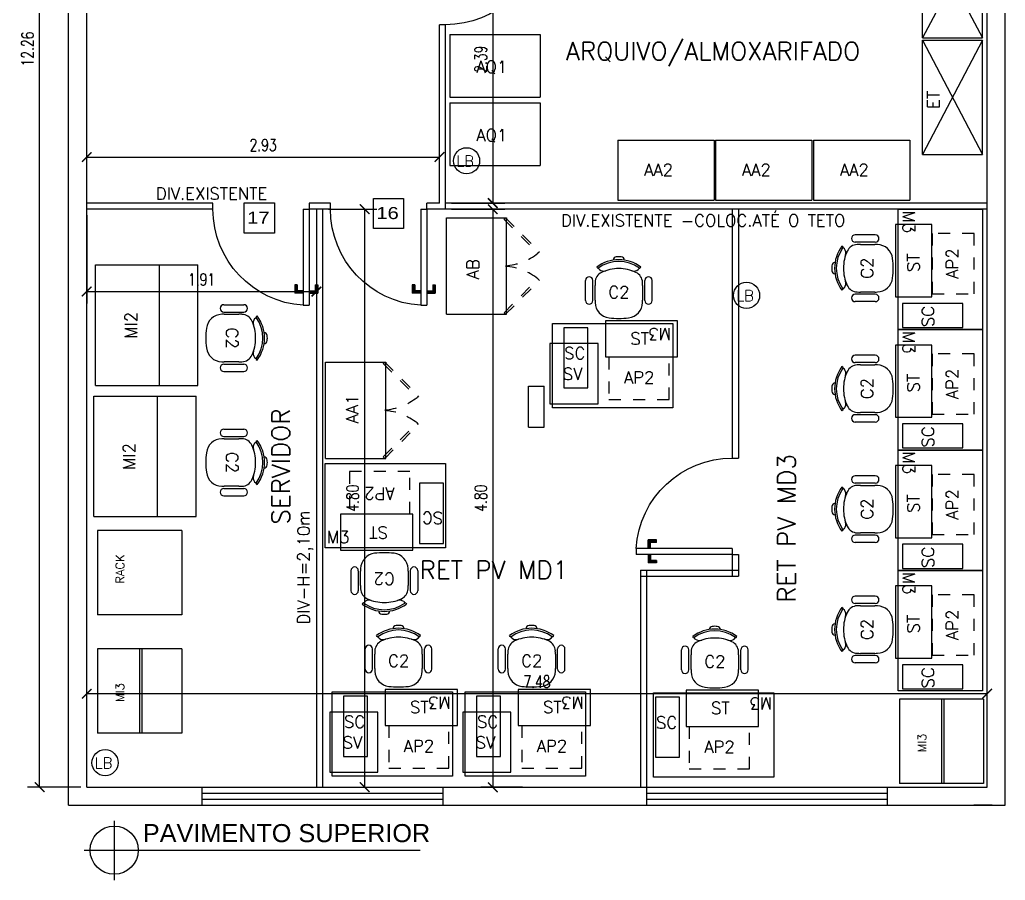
# Model space of a CAD drawing. Extents: x -36.1 to 57, y 1.4 to 46.9.
# Drawn here: x -36.11 to -27.92, y 1.44 to 8.59 of the extents above; entities that cross this region are included whole.
import ezdxf

# ---------------------------------------------------------------- set-up
doc = ezdxf.new("R2010")
doc.units = 0
doc.header["$LTSCALE"] = 0.02
doc.header["$PDMODE"] = 2
doc.linetypes.add('HIDDEN', pattern=[0.375, 0.25, -0.125])
doc.linetypes.add('HIDDEN2', pattern=[0.1875, 0.125, -0.0625])
doc.layers.get('0').update_dxf_attribs({"linetype": 'CONTINUOUS'})
doc.layers.get('DEFPOINTS').update_dxf_attribs({"linetype": 'CONTINUOUS'})
for name, color, linetype in [('ACESSORIOS', 6, 'CONTINUOUS'), ('BLOCOS', 1, 'CONTINUOUS'), ('CADEIRAS', 6, 'CONTINUOUS'), ('CODIGO', 6, 'CONTINUOUS'), ('COTAS', 6, 'CONTINUOUS'), ('DIVISORIA', 5, 'CONTINUOUS'), ('ESQUADRIA', 1, 'CONTINUOUS'), ('ESQUADRIAS-F', 6, 'CONTINUOUS'), ('ESQUADRIAS-G', 1, 'CONTINUOUS'), ('MESAS', 1, 'CONTINUOUS'), ('PAREDES', 7, 'CONTINUOUS'), ('PISO', 6, 'CONTINUOUS'), ('TEXTO', 7, 'CONTINUOUS'), ('TEXTO-F', 6, 'CONTINUOUS')]:
    doc.layers.add(name, color=color, linetype=linetype)
doc.styles.add('COTAS', font='romans.shx', dxfattribs={"width": 0.75})
doc.styles.add('NUMERO', font='arial.ttf', dxfattribs={"width": 1.2, "height": 0.4})
doc.styles.add('PAVIM', font='swiss.ttf')
doc.styles.add('ROMANS', font='simplex.shx')
doc.dimstyles.new('COTAS', dxfattribs={"dimtxt": 0.1, "dimasz": 0.08, "dimexe": 0.1, "dimexo": 0.05, "dimgap": 0.05, "dimtad": 1, "dimzin": 0, "dimdsep": 46, "dimtxsty": 'COTAS', "dimblk1": 'ARCHTICK', "dimblk2": 'ARCHTICK', "dimsah": 1, "dimcen": 2.5, "dimclrt": 1, "dimadec": 0, "dimazin": 0, "dimtfac": 1, "dimtdec": 4, "dimtmove": 2, "dimatfit": 3, "dimldrblk": 'ARCHTICK', "dimfxl": 1, "dimtvp": 1, "dimtolj": 1, "dimtzin": 0, "dimarcsym": 0})

# ---------------------------------------------------------------- blocks, each defined once
blk = doc.blocks.new('_ARCHTICK')
at = {"color": 0, "linetype": 'ByBlock', "const_width": 0.15}
blk.add_lwpolyline([(-0.5, -0.5), (0.5, 0.5)], dxfattribs=at)
blk = doc.blocks.new('*D44')
at = {"color": 0, "linetype": 'ByBlock'}
for p, q in [((-21.8835, 14.4769), (-22.3244, 14.4769)), ((-22.2244, 2.2169), (-22.2244, 14.4769)), ((-21.8835, 2.2169), (-22.3244, 2.2169))]:
    blk.add_line(p, q, dxfattribs=at)
at = {"layer": 'DEFPOINTS', "color": 0, "linetype": 'ByBlock'}
for p in [(-22.2244, 14.4769), (-21.8335, 14.4769), (-21.8335, 2.2169)]:
    blk.add_point(p, dxfattribs=at)
at = {"color": 0, "linetype": 'ByBlock', "xscale": 0.08, "yscale": 0.08, "zscale": 0.08}
for p, rotation in [((-22.2244, 14.4769), 90), ((-22.2244, 2.2169), 270)]:
    blk.add_blockref('_ARCHTICK', p, dxfattribs=dict(at, rotation=rotation))
at = {"color": 1, "linetype": 'ByBlock', "insert": (-22.3244, 8.3469), "char_height": 0.1, "attachment_point": 5, "rotation": 90, "style": 'COTAS'}
blk.add_mtext('\\A1;12.26', dxfattribs=at)
blk = doc.blocks.new('MI2')
at = {"layer": 'MESAS'}
for p, q in [((0, 0), (0, -0.85)), ((0, 0), (1, 0)), ((1, 0), (1, -0.85)), ((0, -0.53), (1, -0.53)), ((0, -0.85), (1, -0.85))]:
    blk.add_line(p, q, dxfattribs=at)
at = {"layer": 'CODIGO', "style": 'ROMANS'}
blk.add_text('MI2', height=0.1, dxfattribs=at).set_placement((0.3876, -0.3434, -0.64))
blk = doc.blocks.new('MI3')
at = {"layer": 'MESAS'}
for p, q in [((0.7, 0), (0, 0)), ((0, -0.7), (0, 0)), ((0.7, -0.7), (0.7, 0)), ((0.7, -0.35), (0, -0.35)), ((0.7, -0.37), (0, -0.37)), ((0.7, -0.7), (0, -0.7))]:
    blk.add_line(p, q, dxfattribs=at)
at = {"layer": 'CODIGO', "style": 'ROMANS'}
blk.add_text('MI3', height=0.07, dxfattribs=at).set_placement((0.2581, -0.2223, -0.64))
blk = doc.blocks.new('*D45')
at = {"color": 0, "linetype": 'ByBlock'}
for p, q in [((-21.8335, 21.3003), (-21.8335, 22.1271)), ((-14.3535, 21.3003), (-14.3535, 22.1271)), ((-14.3535, 22.0271), (-21.8335, 22.0271))]:
    blk.add_line(p, q, dxfattribs=at)
at = {"layer": 'DEFPOINTS', "color": 0, "linetype": 'ByBlock'}
for p in [(-21.8335, 22.0271), (-21.8335, 21.2503), (-14.3535, 21.2503)]:
    blk.add_point(p, dxfattribs=at)
at = {"color": 0, "linetype": 'ByBlock', "xscale": 0.08, "yscale": 0.08, "zscale": 0.08, "rotation": 180}
blk.add_blockref('_ARCHTICK', (-21.8335, 22.0271), dxfattribs=at)
at = {"color": 0, "linetype": 'ByBlock', "xscale": 0.08, "yscale": 0.08, "zscale": 0.08}
blk.add_blockref('_ARCHTICK', (-14.3535, 22.0271), dxfattribs=at)
at = {"color": 1, "linetype": 'ByBlock', "insert": (-18.0935, 22.1271), "char_height": 0.1, "attachment_point": 5, "style": 'COTAS'}
blk.add_mtext('\\A1;7.48', dxfattribs=at)
blk = doc.blocks.new('C2')
at = {"layer": 'CADEIRAS'}
for p, q in [((-0.1982, -0.0915), (-0.2039, -0.084)), ((-0.1822, -0.1051), (-0.1916, -0.0924)), ((0.141, -0.1051), (0.1505, -0.0924)), ((0.1571, -0.0915), (0.1627, -0.084)), ((-0.2978, -0.3612), (-0.2978, -0.1947)), ((-0.2367, -0.3612), (-0.2367, -0.1947)), ((-0.218, -0.3574), (-0.218, -0.237)), ((0.1768, -0.237), (0.1768, -0.3574)), ((0.1956, -0.3612), (0.1956, -0.1947)), ((0.2567, -0.3612), (0.2567, -0.1947))]:
    blk.add_line(p, q, dxfattribs=at)
for centre, radius, start, end in [((-0.0206, -0.3284), 0.329, 86.41668, 93.58332), ((-0.0206, -0.3284), 0.3055, 53.1301, 126.8699), ((-0.0206, -0.3284), 0.2914, 54.0396, 125.9604), ((-0.0394, -0.0281), 0.0282, 93.58332, 176.62809), ((-0.0018, -0.0281), 0.0282, 3.37191, 86.41668), ((-0.1236, -0.2134), 0.094, 114.93883, 178.30739), ((-0.1944, -0.0887), 0.0047, 216.8699, 305.9604), ((-0.1458, -0.0545), 0.0623, 234.34051, 285.73963), ((-0.0206, -0.435), 0.3384, 90, 114.93883), ((-0.0206, -0.435), 0.3384, 65.06117, 90), ((0.1047, -0.0545), 0.0623, 254.26037, 305.65949), ((0.0825, -0.2134), 0.094, 1.69261, 65.06117), ((0.1533, -0.0887), 0.0047, 234.0396, 323.1301), ((-0.2672, -0.1947), 0.0306, 0, 180), ((0.675, -0.237), 0.893, 178.30739, 180), ((-0.7162, -0.237), 0.893, 0, 1.69261), ((0.2261, -0.1947), 0.0306, 0, 180), ((-0.2672, -0.3612), 0.0306, 180, 0), ((0.487, -0.3574), 0.705, 180, 181.72928), ((-0.0861, -0.3747), 0.1316, 181.72928, 263.15503), ((0.045, -0.3747), 0.1316, 276.84497, 358.27072), ((-0.5282, -0.3574), 0.705, 358.27072, 360), ((0.2261, -0.3612), 0.0306, 180, 0), ((-0.0206, 0.1713), 0.6815, 263.15503, 270), ((-0.0206, 0.1713), 0.6815, 270, 276.84497)]:
    blk.add_arc(centre, radius, start, end, dxfattribs=at)
at = {"layer": 'CODIGO', "style": 'ROMANS'}
blk.add_text('C2', height=0.1, dxfattribs=at).set_placement((-0.1076, -0.3426))
blk = doc.blocks.new('LB')
at = {"layer": 'ACESSORIOS'}
blk.add_circle((0, 0), 0.1086, dxfattribs=at)
at = {"layer": 'CODIGO', "style": 'ROMANS'}
blk.add_text('LB', height=0.09, dxfattribs=at).set_placement((-0.0855, -0.047))
blk = doc.blocks.new('*D43')
at = {"color": 0, "linetype": 'ByBlock'}
for p, q in [((-18.8035, 7.0169), (-18.3604, 7.0169)), ((-18.4604, 7.0169), (-18.4604, 2.2169)), ((-18.2139, 2.2169), (-18.5604, 2.2169))]:
    blk.add_line(p, q, dxfattribs=at)
at = {"layer": 'DEFPOINTS', "color": 0, "linetype": 'ByBlock'}
for p in [(-18.8535, 7.0169), (-18.4604, 2.2169), (-18.1639, 2.2169)]:
    blk.add_point(p, dxfattribs=at)
at = {"color": 0, "linetype": 'ByBlock', "xscale": 0.08, "yscale": 0.08, "zscale": 0.08}
for p, rotation in [((-18.4604, 7.0169), 90), ((-18.4604, 2.2169), 270)]:
    blk.add_blockref('_ARCHTICK', p, dxfattribs=dict(at, rotation=rotation))
at = {"color": 1, "linetype": 'ByBlock', "insert": (-18.5604, 4.6169), "char_height": 0.1, "attachment_point": 5, "rotation": 90, "style": 'COTAS'}
blk.add_mtext('\\A1;4.80', dxfattribs=at)
blk = doc.blocks.new('A$C05567B69')
at = {"layer": 'ESQUADRIAS-F'}
blk.add_arc((0.8, 0), 0.8, 93.58332, 180, dxfattribs=at)
at = {"layer": 'ESQUADRIAS-G'}
for p, q in [((0.75, 0), (0.75, 0.7984)), ((0.75, 0.7984), (0.8, 0.7984)), ((0.8, 0), (0.8, 0.7984)), ((0.68, 0.6284), (0.68, 0.6984)), ((0.75, 0.6984), (0.68, 0.6984)), ((0.7, 0.6284), (0.7, 0.6784)), ((0.75, 0.6784), (0.7, 0.6784)), ((0.8, 0.6984), (0.87, 0.6984)), ((0.8, 0.6784), (0.85, 0.6784)), ((0.85, 0.6284), (0.85, 0.6784)), ((0.87, 0.6284), (0.87, 0.6984)), ((0.7, 0.6284), (0.68, 0.6284)), ((0.85, 0.6284), (0.87, 0.6284)), ((0.75, 0), (0.8, 0))]:
    blk.add_line(p, q, dxfattribs=at)
for points in [[(0.68, 0.6984), (0.75, 0.6984), (0.7, 0.6784), (0.75, 0.6784)], [(0.68, 0.6284), (0.68, 0.6984), (0.7, 0.6284), (0.7, 0.6784)], [(0.8, 0.6984), (0.87, 0.6984), (0.8, 0.6784), (0.85, 0.6784)], [(0.85, 0.6284), (0.85, 0.6784), (0.87, 0.6284), (0.87, 0.6984)]]:
    blk.add_solid(points, dxfattribs=at)
blk = doc.blocks.new('AA2')
at = {"layer": 'MESAS'}
for p, q in [((0, 0), (0.8, 0)), ((0, 0), (0, -0.5)), ((0.8, 0), (0.8, -0.5)), ((0, -0.5), (0.8, -0.5))]:
    blk.add_line(p, q, dxfattribs=at)
at = {"layer": 'CODIGO', "style": 'ROMANS'}
blk.add_text('AA2', height=0.1, dxfattribs=at).set_placement((0.2189, -0.2971))
blk = doc.blocks.new('AQ1')
at = {"layer": 'MESAS'}
for p, q in [((0, 0), (0, -0.52)), ((0, 0), (0.75, 0)), ((0.75, 0), (0.75, -0.52)), ((0, -0.52), (0.75, -0.52))]:
    blk.add_line(p, q, dxfattribs=at)
at = {"layer": 'CODIGO', "style": 'ROMANS'}
blk.add_text('AQ1', height=0.1, dxfattribs=at).set_placement((0.2189, -0.3171))
blk = doc.blocks.new('*D50')
at = {"color": 0, "linetype": 'ByBlock'}
for p, q in [((-18.2135, 9.4569), (-18.5604, 9.4569)), ((-18.4604, 9.4569), (-18.4604, 7.0669)), ((-18.8035, 7.0669), (-18.3604, 7.0669))]:
    blk.add_line(p, q, dxfattribs=at)
at = {"layer": 'DEFPOINTS', "color": 0, "linetype": 'ByBlock'}
for p in [(-18.1635, 9.4569), (-18.8535, 7.0669), (-18.4604, 7.0669)]:
    blk.add_point(p, dxfattribs=at)
at = {"color": 0, "linetype": 'ByBlock', "xscale": 0.08, "yscale": 0.08, "zscale": 0.08}
for p, rotation in [((-18.4604, 9.4569), 90), ((-18.4604, 7.0669), 270)]:
    blk.add_blockref('_ARCHTICK', p, dxfattribs=dict(at, rotation=rotation))
at = {"color": 1, "linetype": 'ByBlock', "insert": (-18.5604, 8.2619), "char_height": 0.1, "attachment_point": 5, "rotation": 90, "style": 'COTAS'}
blk.add_mtext('\\A1;2.39', dxfattribs=at)
blk = doc.blocks.new('ET')
at = {"layer": 'MESAS'}
for p, q in [((0, 0), (0, -0.5)), ((0.95, 0), (0, -0.5)), ((0.95, -0.5), (0, 0)), ((0, 0), (0.95, 0)), ((0.95, 0), (0.95, -0.5)), ((0, -0.5), (0.95, -0.5))]:
    blk.add_line(p, q, dxfattribs=at)
at = {"layer": 'CODIGO', "style": 'ROMANS'}
blk.add_text('ET', height=0.1, dxfattribs=at).set_placement((0.3804, -0.1413))
blk = doc.blocks.new('AB')
at = {"layer": 'CODIGO', "linetype": 'HIDDEN2'}
for p, q in [((0, -0.491), (0.281, -0.7729)), ((0.0127, -0.4782), (0.2937, -0.7602)), ((0.7873, -0.4782), (0.5063, -0.7602)), ((0.8, -0.491), (0.519, -0.7729)), ((0.281, -0.7729), (0.2937, -0.7602)), ((0.519, -0.7729), (0.5063, -0.7602))]:
    blk.add_line(p, q, dxfattribs=at)
for centre, start, end in [((-0.0946, -0.4559), 321.91991, 355.92269), ((0.8946, -0.4559), 184.07731, 218.08009)]:
    blk.add_arc(centre, 0.4933, start, end, dxfattribs=at)
at = {"layer": 'MESAS'}
for p, q in [((0, 0), (0.8, 0)), ((0, 0), (0, -0.5)), ((0.8, 0), (0.8, -0.5)), ((0, -0.5), (0.013, -0.5)), ((0.013, -0.5), (0.782, -0.5)), ((0.782, -0.5), (0.8, -0.5)), ((0.8, -0.5), (0.787, -0.5))]:
    blk.add_line(p, q, dxfattribs=at)
at = {"layer": 'MESAS', "linetype": 'HIDDEN2'}
for p, q in [((0.0127, -0.4782), (0, -0.491)), ((0.7873, -0.4782), (0.8, -0.491))]:
    blk.add_line(p, q, dxfattribs=at)
at = {"layer": 'CODIGO', "style": 'ROMANS'}
blk.add_text('AB', height=0.1, dxfattribs=at).set_placement((0.291, -0.2702))
blk = doc.blocks.new('SC')
at = {"layer": 'ACESSORIOS'}
blk.add_lwpolyline([(0, 0), (0, -0.5), (0.2, -0.5), (0.2, 0)], close=True, dxfattribs=at)
at = {"layer": 'CODIGO', "style": 'ROMANS'}
blk.add_text('SC', height=0.1, dxfattribs=at).set_placement((0.0035, -0.2615))
blk = doc.blocks.new('SV')
at = {"layer": 'ACESSORIOS'}
blk.add_lwpolyline([(0, 0), (0, -0.5), (0.4, -0.5), (0.4, 0)], close=True, dxfattribs=at)
at = {"layer": 'CODIGO', "style": 'ROMANS'}
blk.add_text('SV', height=0.1, dxfattribs=at).set_placement((0.107, -0.3031))
blk = doc.blocks.new('AP2')
at = {"layer": 'ACESSORIOS', "linetype": 'HIDDEN'}
blk.add_lwpolyline([(0, 0), (0, -0.35), (0.5, -0.35), (0.5, 0)], close=True, dxfattribs=at)
at = {"layer": 'CODIGO', "style": 'ROMANS'}
blk.add_text('AP2', height=0.1, dxfattribs=at).set_placement((0.1246, -0.2173))
blk = doc.blocks.new('ST')
at = {"layer": 'ACESSORIOS'}
blk.add_lwpolyline([(0, 0), (0, -0.3), (0.6, -0.3), (0.6, 0)], close=True, dxfattribs=at)
at = {"layer": 'CODIGO', "style": 'ROMANS'}
blk.add_text('ST', height=0.1, dxfattribs=at).set_placement((0.2067, -0.1973))
blk = doc.blocks.new('M3')
at = {"layer": 'MESAS'}
blk.add_lwpolyline([(0, 0), (0, 0.7), (1, 0.7), (1, 0)], close=True, dxfattribs=at)
at = {"layer": 'CODIGO', "style": 'ROMANS'}
blk.add_text('M3', height=0.1, dxfattribs=at).set_placement((0.0126, 0.0393))
blk = doc.blocks.new('*D79')
at = {"color": 0, "linetype": 'ByBlock'}
for p, q in [((-21.8335, 7.1169), (-21.8335, 7.5495)), ((-18.9035, 7.1169), (-18.9035, 7.5495)), ((-21.8335, 7.4495), (-18.9035, 7.4495))]:
    blk.add_line(p, q, dxfattribs=at)
at = {"layer": 'DEFPOINTS', "color": 0, "linetype": 'ByBlock'}
for p in [(-18.9035, 7.4495), (-21.8335, 7.0669), (-18.9035, 7.0669)]:
    blk.add_point(p, dxfattribs=at)
at = {"color": 0, "linetype": 'ByBlock', "xscale": 0.08, "yscale": 0.08, "zscale": 0.08, "rotation": 180}
blk.add_blockref('_ARCHTICK', (-21.8335, 7.4495), dxfattribs=at)
at = {"color": 0, "linetype": 'ByBlock', "xscale": 0.08, "yscale": 0.08, "zscale": 0.08}
blk.add_blockref('_ARCHTICK', (-18.9035, 7.4495), dxfattribs=at)
at = {"color": 1, "linetype": 'ByBlock', "insert": (-20.3685, 7.5495), "char_height": 0.1, "attachment_point": 5, "style": 'COTAS'}
blk.add_mtext('\\A1;2.93', dxfattribs=at)
blk = doc.blocks.new('*D80')
at = {"color": 0, "linetype": 'ByBlock'}
for p, q in [((-21.8335, 6.9669), (-21.8335, 6.233)), ((-19.9252, 6.9669), (-19.9252, 6.233)), ((-21.8335, 6.333), (-19.9252, 6.333))]:
    blk.add_line(p, q, dxfattribs=at)
at = {"layer": 'DEFPOINTS', "color": 0, "linetype": 'ByBlock'}
for p in [(-21.8335, 7.0169), (-19.9252, 7.0169), (-19.9252, 6.333)]:
    blk.add_point(p, dxfattribs=at)
at = {"color": 0, "linetype": 'ByBlock', "xscale": 0.08, "yscale": 0.08, "zscale": 0.08, "rotation": 180}
blk.add_blockref('_ARCHTICK', (-21.8335, 6.333), dxfattribs=at)
at = {"color": 0, "linetype": 'ByBlock', "xscale": 0.08, "yscale": 0.08, "zscale": 0.08}
blk.add_blockref('_ARCHTICK', (-19.9252, 6.333), dxfattribs=at)
at = {"color": 1, "linetype": 'ByBlock', "insert": (-20.8793, 6.433), "char_height": 0.1, "attachment_point": 5, "style": 'COTAS'}
blk.add_mtext('\\A1;1.91', dxfattribs=at)
blk = doc.blocks.new('*D81')
at = {"color": 0, "linetype": 'ByBlock'}
for p, q in [((-19.8252, 7.0169), (-19.4249, 7.0169)), ((-19.5249, 7.0169), (-19.5249, 2.2169)), ((-19.8252, 2.2169), (-19.4249, 2.2169))]:
    blk.add_line(p, q, dxfattribs=at)
at = {"layer": 'DEFPOINTS', "color": 0, "linetype": 'ByBlock'}
for p in [(-19.8752, 7.0169), (-19.8752, 2.2169), (-19.5249, 2.2169)]:
    blk.add_point(p, dxfattribs=at)
at = {"color": 0, "linetype": 'ByBlock', "xscale": 0.08, "yscale": 0.08, "zscale": 0.08}
for p, rotation in [((-19.5249, 7.0169), 90), ((-19.5249, 2.2169), 270)]:
    blk.add_blockref('_ARCHTICK', p, dxfattribs=dict(at, rotation=rotation))
at = {"color": 1, "linetype": 'ByBlock', "insert": (-19.6249, 4.6169), "char_height": 0.1, "attachment_point": 5, "rotation": 90, "style": 'COTAS'}
blk.add_mtext('\\A1;4.80', dxfattribs=at)
blk = doc.blocks.new('AA1')
at = {"layer": 'CODIGO', "linetype": 'HIDDEN2'}
for p, q in [((0, -0.491), (0.281, -0.7729)), ((0.0127, -0.4782), (0.2937, -0.7602)), ((0.7873, -0.4782), (0.5063, -0.7602)), ((0.8, -0.491), (0.519, -0.7729)), ((0.281, -0.7729), (0.2937, -0.7602)), ((0.519, -0.7729), (0.5063, -0.7602))]:
    blk.add_line(p, q, dxfattribs=at)
for centre, start, end in [((-0.0946, -0.4559), 321.91991, 355.92269), ((0.8946, -0.4559), 184.07731, 218.08009)]:
    blk.add_arc(centre, 0.4933, start, end, dxfattribs=at)
at = {"layer": 'MESAS'}
for p, q in [((0, 0), (0, -0.5)), ((0, 0), (0.8, 0)), ((0.8, 0), (0.8, -0.5)), ((0, -0.5), (0.013, -0.5)), ((0.013, -0.5), (0.782, -0.5)), ((0.782, -0.5), (0.8, -0.5)), ((0.8, -0.5), (0.787, -0.5))]:
    blk.add_line(p, q, dxfattribs=at)
at = {"layer": 'MESAS', "linetype": 'HIDDEN2'}
for p, q in [((0.0127, -0.4782), (0, -0.491)), ((0.7873, -0.4782), (0.8, -0.491))]:
    blk.add_line(p, q, dxfattribs=at)
at = {"layer": 'CODIGO', "style": 'ROMANS'}
blk.add_text('AA1', height=0.1, dxfattribs=at).set_placement((0.291, -0.2702))

msp = doc.modelspace()

# ---------------------------------------------------------------- linework, layer by layer
at = {"layer": 'DIVISORIA'}
for p, q in [((-32.5725, 8.5479), (-32.6226, 8.5479)), ((-32.6225, 7.0669), (-32.6225, 8.5479)), ((-32.5725, 7.0169), (-32.5725, 8.5479)), ((-34.5039, 7.0669), (-35.5525, 7.0669)), ((-34.5039, 7.0169), (-34.5039, 7.0671)), ((-33.7039, 7.0669), (-33.7039, 7.0169)), ((-33.5284, 7.0669), (-33.7039, 7.0669)), ((-33.5284, 7.0169), (-33.5284, 7.0669)), ((-32.6225, 7.0669), (-32.7284, 7.0669)), ((-32.7284, 7.0169), (-32.7284, 7.0669)), ((-28.0725, 7.0669), (-32.5725, 7.0669)), ((-34.5039, 7.0169), (-35.5525, 7.0169)), ((-33.5284, 7.0169), (-33.7039, 7.0169)), ((-33.6442, 7.0169), (-33.6442, 2.2169)), ((-33.5942, 7.0169), (-33.5942, 2.2169)), ((-32.5725, 7.0169), (-32.7284, 7.0169)), ((-28.0725, 7.0169), (-32.5725, 7.0169)), ((-30.1899, 7.0169), (-30.1899, 4.9501)), ((-30.1399, 7.0169), (-30.1399, 4.9501)), ((-30.1899, 4.9501), (-30.1399, 4.9501)), ((-30.1899, 4.1501), (-30.1399, 4.1501)), ((-30.1899, 4.1501), (-30.1899, 3.9705)), ((-30.1399, 4.1501), (-30.1399, 3.9705)), ((-30.9525, 4.0205), (-30.9525, 2.2169)), ((-30.9525, 4.0205), (-30.1399, 4.0205)), ((-30.9025, 4.0205), (-30.9025, 2.2169)), ((-30.9525, 3.9705), (-30.1399, 3.9705))]:
    msp.add_line(p, q, dxfattribs=at)
at = {"layer": 'ESQUADRIA'}
for p, q in [((-34.5925, 2.2169), (-32.5925, 2.2169)), ((-30.9025, 2.2169), (-28.9025, 2.2169)), ((-34.5925, 2.1669), (-32.5925, 2.1669)), ((-30.9025, 2.1669), (-28.9025, 2.1669)), ((-34.5925, 2.1169), (-32.5925, 2.1169)), ((-34.5925, 2.0669), (-32.5925, 2.0669)), ((-30.9025, 2.1169), (-28.9025, 2.1169)), ((-30.9025, 2.0669), (-28.9025, 2.0669))]:
    msp.add_line(p, q, dxfattribs=at)
at = {"layer": 'MESAS'}
for p, q in [((-35.4637, 4.3488), (-35.4637, 3.6488)), ((-34.7637, 4.3488), (-35.4637, 4.3488)), ((-34.7637, 4.3488), (-34.7637, 3.6488)), ((-34.7637, 3.6488), (-35.4637, 3.6488))]:
    msp.add_line(p, q, dxfattribs=at)
at = {"layer": 'PAREDES'}
for p, q in [((-35.7025, 2.0669), (-35.7025, 14.6269)), ((-27.9225, 2.0669), (-27.9225, 14.6269)), ((-28.0725, 2.2169), (-28.0725, 11.5769)), ((-35.5525, 2.2169), (-35.5525, 11.2573)), ((-31.8829, 5.2078), (-31.8829, 5.5478)), ((-31.8829, 5.5478), (-31.7529, 5.5478)), ((-31.7529, 5.2078), (-31.7529, 5.5478)), ((-31.8829, 5.2078), (-31.7529, 5.2078)), ((-35.5525, 2.2169), (-34.5925, 2.2169)), ((-34.5925, 2.0669), (-34.5925, 2.2169)), ((-32.5926, 2.2169), (-30.9025, 2.2169)), ((-32.5926, 2.0669), (-32.5926, 2.2169)), ((-30.9025, 2.2169), (-30.9025, 2.0669)), ((-28.9025, 2.2169), (-28.0725, 2.2169)), ((-28.9025, 2.2169), (-28.9025, 2.0669)), ((-35.7025, 2.0669), (-34.5925, 2.0669)), ((-32.5926, 2.0669), (-30.9025, 2.0669)), ((-28.9025, 2.0669), (-27.9225, 2.0669)), ((-28.0325, 2.0669), (-28.1825, 2.0669))]:
    msp.add_line(p, q, dxfattribs=at)
at = {"layer": 'PISO'}
for p, q in [((-35.3242, 1.9378), (-35.3242, 1.4445)), ((-35.5742, 1.6945), (-32.7825, 1.6945))]:
    msp.add_line(p, q, dxfattribs=at)
at = {"layer": 'TEXTO'}
msp.add_circle((-35.3242, 1.6945), 0.2, dxfattribs=at)
at = {"layer": 'TEXTO-F'}
for points in [[(-33.9934, 7.0684), (-33.9934, 6.8184), (-34.2434, 6.8184), (-34.2434, 7.0684)], [(-32.9209, 7.1066), (-32.9209, 6.8566), (-33.1709, 6.8566), (-33.1709, 7.1066)]]:
    msp.add_lwpolyline(points, close=True, dxfattribs=at)

# ---------------------------------------------------------------- block references
for name, p, rotation in [('M3', (-28.8121, 7.017), 270), ('AB', (-32.5643, 6.1444), 90), ('ST', (-28.8331, 6.2889), 90), ('C2', (-29.3635, 6.5469), 90), ('AP2', (-28.5302, 6.3146), 90), ('SC', (-28.7763, 6.0344), 90), ('M3', (-30.6849, 6.0686), 180), ('M3', (-28.8121, 6.017), 270), ('ST', (-28.8331, 5.2889), 90), ('AP2', (-28.5302, 5.3146), 90), ('C2', (-29.3635, 5.5469), 90), ('SC', (-28.7763, 5.0344), 90), ('M3', (-28.8121, 5.017), 270), ('AP2', (-32.8689, 4.4874), 180), ('ST', (-28.8331, 4.2889), 90), ('C2', (-29.3635, 4.5469), 90), ('AP2', (-28.5302, 4.3146), 90), ('SC', (-32.5888, 4.2413), 180), ('ST', (-32.8433, 4.1845), 180), ('SC', (-28.7763, 4.0344), 90), ('C2', (-33.1012, 3.6541), 180), ('M3', (-28.8121, 4.017), 270), ('ST', (-28.8331, 3.2889), 90), ('C2', (-29.3635, 3.5469), 90), ('AP2', (-28.5302, 3.3146), 90), ('SC', (-28.7763, 3.0344), 90), ('M3', (-32.5143, 3.0082), 180), ('M3', (-31.409, 3.0082), 180), ('M3', (-29.8449, 3.0012), 180)]:
    msp.add_blockref(name, p, dxfattribs=dict(rotation=rotation))
for name, p in [('C2', (-31.1123, 6.62)), ('ST', (-31.2441, 6.0896)), ('SC', (-31.5902, 6.0328)), ('SV', (-31.7043, 5.9018)), ('AP2', (-31.2147, 5.7867)), ('M3', (-33.5714, 4.2055)), ('C2', (-32.9417, 3.5597)), ('C2', (-31.8364, 3.5597)), ('C2', (-30.315, 3.5526)), ('ST', (-33.0735, 3.0292)), ('ST', (-31.9682, 3.0292)), ('SC', (-33.4196, 2.9724)), ('SC', (-32.3143, 2.9724)), ('SC', (-30.8275, 2.9654)), ('ST', (-30.573, 3.0222)), ('SV', (-33.5338, 2.8415)), ('SV', (-32.4285, 2.8415)), ('AP2', (-33.0442, 2.7263)), ('AP2', (-31.9389, 2.7263)), ('AP2', (-30.5473, 2.7193))]:
    msp.add_blockref(name, p)
at = {"layer": 'BLOCOS'}
for name, p, rotation in [('ET', (-28.6112, 8.4395), 90), ('ET', (-28.6112, 7.4696), 90), ('MI2', (-35.4782, 5.5536), 90), ('C2', (-34.0527, 5.9261), 270), ('AA1', (-33.5685, 4.9478), 89.99999999999999), ('MI2', (-35.4935, 4.4642), 90), ('C2', (-34.0527, 4.8929), 270), ('MI3', (-35.4637, 2.6669), 90), ('MI3', (-28.8023, 2.2483), 90)]:
    msp.add_blockref(name, p, dxfattribs=dict(at, rotation=rotation))
for name, p in [('AQ1', (-32.5353, 8.4663)), ('AQ1', (-32.5353, 7.8988)), ('AA2', (-31.1415, 7.5904)), ('AA2', (-30.3291, 7.5904)), ('AA2', (-29.515, 7.5904)), ('LB', (-32.3972, 7.4184)), ('LB', (-30.0718, 6.3011)), ('LB', (-35.4001, 2.4208))]:
    msp.add_blockref(name, p, dxfattribs=at)
at = {"layer": 'PISO', "xscale": -1}
for p, rotation in [((-32.5725, 8.5479), 270), ((-34.5039, 7.0169), 180), ((-33.5284, 7.0169), 180), ((-30.1899, 4.9501), 89.99999999999999)]:
    msp.add_blockref('A$C05567B69', p, dxfattribs=dict(at, rotation=rotation))

# ---------------------------------------------------------------- texts
at = {"layer": 'CODIGO', "style": 'ROMANS'}
for s, p in [('DIV.EXISTENTE', (-34.9786, 7.0961)), ('DIV.EXISTENTE -COLOC.ATÉ O TETO', (-31.6129, 6.873))]:
    msp.add_text(s, height=0.1, dxfattribs=at).set_placement(p)
for s, height, p in [('DIV-H=2,10m', 0.1, (-33.7007, 3.5696)), ('RACK', 0.07, (-35.2414, 3.9069, -0.64))]:
    msp.add_text(s, height=height, rotation=90, dxfattribs=at).set_placement(p)
at = {"layer": 'PISO', "style": 'PAVIM'}
msp.add_text('PAVIMENTO SUPERIOR', height=0.15, dxfattribs=at).set_placement((-35.0861, 1.7612))
at = {"layer": 'TEXTO', "style": 'COTAS'}
for s, p in [('ARQUIVO/ALMOXARIFADO', (-31.5712, 8.2538)), ('RET PV MD1', (-32.7868, 3.9466))]:
    msp.add_text(s, height=0.15, dxfattribs=at).set_placement(p)
for s, p in [('SERVIDOR', (-33.8657, 4.3981)), ('RET PV MD3', (-29.6642, 3.749))]:
    msp.add_text(s, height=0.15, rotation=90, dxfattribs=at).set_placement(p)
at = {"layer": 'TEXTO-F', "style": 'NUMERO', "width": 1.2}
for s, p in [('17', (-34.2196, 6.8963)), ('16', (-33.147, 6.9346))]:
    msp.add_text(s, height=0.1, dxfattribs=at).set_placement(p)

# ---------------------------------------------------------------- dimensions: what is measured, and where the dimension line sits
at = {"layer": 'COTAS'}
for base, p1, p2, picture, middle in [((-35.9434, 14.4769), (-35.5525, 2.2169), (-35.5525, 14.4769), '*D44', (-36.0434, 8.3469)), ((-32.1794, 7.0669), (-31.8825, 9.4569), (-32.5725, 7.0669), '*D50', (-32.2794, 8.2619)), ((-33.2439, 2.2169), (-33.5942, 7.0169), (-33.5942, 2.2169), '*D81', (-33.3439, 4.6169)), ((-32.1794, 2.2169), (-32.5725, 7.0169), (-31.8829, 2.2169), '*D43', (-32.2794, 4.6169))]:
    dim = msp.add_linear_dim(base=base, p1=p1, p2=p2, angle=90, dimstyle='COTAS', dxfattribs=at)
    dim.commit()
    dim.dimension.update_dxf_attribs({"geometry": picture, "text_midpoint": middle, "insert": (-13.719, 0)})
for base, p1, p2, picture, middle, set_off in [((-32.6225, 7.4495), (-35.5525, 7.0669), (-32.6225, 7.0669), '*D79', (-34.0875, 7.5495), (-13.719, 0)), ((-35.5525, 2.9937), (-28.0725, 2.2169), (-35.5525, 2.2169), '*D45', (-31.8125, 3.0937), (-13.719, -19.0334))]:
    dim = msp.add_linear_dim(base=base, p1=p1, p2=p2, dimstyle='COTAS', dxfattribs=at)
    dim.commit()
    dim.dimension.update_dxf_attribs({"geometry": picture, "text_midpoint": middle, "insert": set_off})
dim = msp.add_aligned_dim(p1=(-35.5525, 7.0169), p2=(-33.6442, 7.0169), distance=-0.6839, dimstyle='COTAS', dxfattribs=at)
dim.commit()
dim.dimension.update_dxf_attribs({"geometry": '*D80', "text_midpoint": (-34.5983, 6.433), "insert": (-13.719, 0)})

doc.saveas('drawing.dxf')
